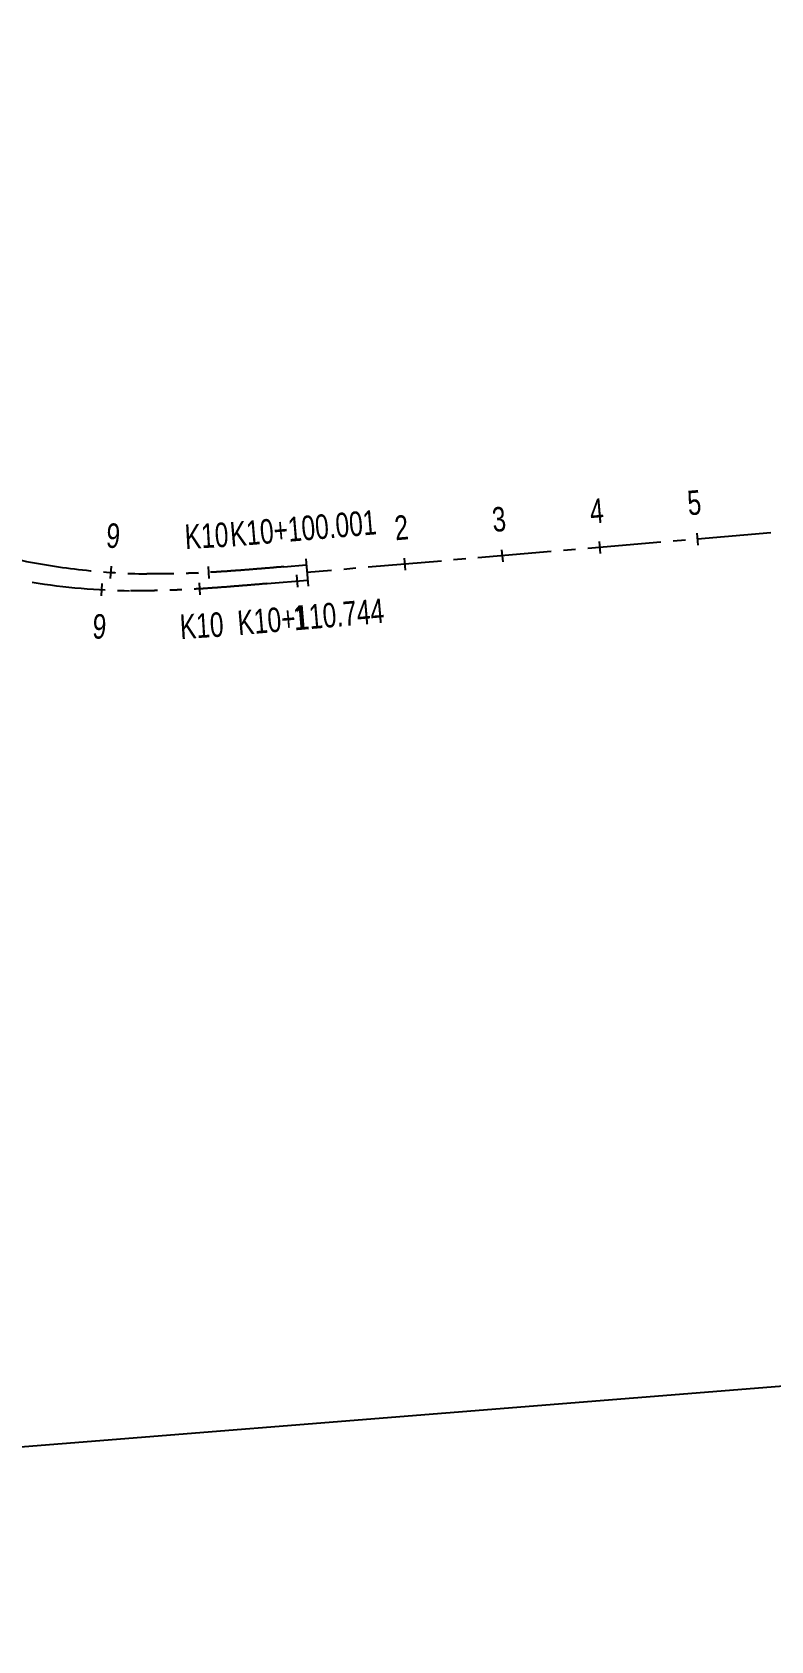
# Model space of a CAD drawing. Header units: millimetres. Extents: x 29316 to 52938, y 29851 to 35526.
# Drawn here: x 39415 to 40169, y 31733 to 33374 of the extents above; entities that cross this region are included whole.
import ezdxf
from ezdxf.enums import TextEntityAlignment as Align

# ---------------------------------------------------------------- set-up
doc = ezdxf.new("R2010")
doc.units = ezdxf.units.MM
doc.header["$MEASUREMENT"] = 0
doc.linetypes.add('CENTER2', pattern=[1.125, 0.75, -0.125, 0.125, -0.125])
doc.layers.get('0').update_dxf_attribs({"linetype": 'CONTINUOUS'})
doc.layers.add('平面分图边界', color=1, linetype='CONTINUOUS', plot=False)
doc.layers.add('标注_桩号', color=2, linetype='CONTINUOUS')
doc.styles.get("Standard").update_dxf_attribs({"font": 'rc9.shx', "width": 0.75, "height": 6, "bigfont": 'hztxt.shx'})

msp = doc.modelspace()

# ---------------------------------------------------------------- linework, layer by layer
at = {"color": 1, "linetype": 'CENTER2', "ltscale": 100}
for p, q in [((40169.3, 32863.3), (39695.8, 32822.9)), ((39672.1, 32828.8), (39695.1, 32830.7)), ((39655.3, 32811.6), (39696.5, 32815.1))]:
    msp.add_line(p, q, dxfattribs=at)
at = {"color": 1, "linetype": 'CENTER2', "ltscale": 100, "flags": 128}
for points in [[(39672.1, 32828.8), (39671.3, 32828.7), (39670.6, 32828.6), (39669.8, 32828.6), (39669, 32828.5), (39668.2, 32828.4), (39667.5, 32828.4), (39666.7, 32828.3), (39665.9, 32828.2), (39665.1, 32828.2), (39664.4, 32828.1), (39663.6, 32828), (39662.8, 32828), (39662, 32827.9), (39661.3, 32827.8), (39660.5, 32827.8), (39659.7, 32827.7), (39658.9, 32827.6), (39658.2, 32827.6), (39657.4, 32827.5), (39656.6, 32827.4), (39655.8, 32827.4), (39655.1, 32827.3), (39654.3, 32827.2), (39653.5, 32827.2), (39652.7, 32827.1), (39652, 32827.1), (39651.2, 32827), (39650.4, 32826.9), (39649.6, 32826.9), (39648.9, 32826.8), (39648.1, 32826.7), (39647.3, 32826.7), (39646.5, 32826.6), (39645.8, 32826.5), (39645, 32826.5), (39644.2, 32826.4), (39643.4, 32826.4), (39642.7, 32826.3), (39641.9, 32826.2), (39641.1, 32826.2), (39640.3, 32826.1), (39639.6, 32826), (39638.8, 32826), (39638, 32825.9), (39637.2, 32825.9), (39636.5, 32825.8), (39635.7, 32825.7), (39634.9, 32825.7), (39634.1, 32825.6), (39633.4, 32825.6), (39632.6, 32825.5), (39631.8, 32825.4), (39631, 32825.4), (39630.3, 32825.3), (39629.5, 32825.3), (39628.7, 32825.2), (39627.9, 32825.1), (39627.2, 32825.1), (39626.4, 32825), (39625.6, 32825), (39624.8, 32824.9), (39624.1, 32824.8), (39623.3, 32824.8), (39622.5, 32824.7), (39621.7, 32824.7), (39621, 32824.6), (39620.2, 32824.6), (39619.4, 32824.5), (39618.6, 32824.5), (39617.8, 32824.4), (39617.1, 32824.3), (39616.3, 32824.3), (39615.5, 32824.2), (39614.7, 32824.2), (39614, 32824.1), (39613.2, 32824.1), (39612.4, 32824), (39611.6, 32824), (39610.9, 32823.9), (39610.1, 32823.9), (39609.3, 32823.8), (39608.5, 32823.8), (39607.8, 32823.7), (39607, 32823.7), (39606.2, 32823.6), (39605.4, 32823.6), (39604.7, 32823.5), (39603.9, 32823.5), (39603.1, 32823.4), (39602.3, 32823.4), (39601.5, 32823.3), (39600.8, 32823.3), (39600, 32823.2), (39599.2, 32823.2), (39598.4, 32823.2), (39597.7, 32823.1), (39596.9, 32823.1), (39596.1, 32823), (39595.3, 32823), (39594.6, 32822.9), (39593.8, 32822.9), (39593, 32822.9), (39592.2, 32822.8), (39591.5, 32822.8), (39590.7, 32822.7), (39589.9, 32822.7), (39589.1, 32822.7), (39588.3, 32822.6), (39587.6, 32822.6), (39586.8, 32822.5), (39586, 32822.5), (39585.2, 32822.5), (39584.5, 32822.4), (39583.7, 32822.4), (39582.9, 32822.4), (39582.1, 32822.3), (39581.4, 32822.3), (39580.6, 32822.3), (39579.8, 32822.2), (39579, 32822.2), (39578.2, 32822.2), (39577.5, 32822.1), (39576.7, 32822.1), (39575.9, 32822.1), (39575.1, 32822.1), (39574.4, 32822), (39573.6, 32822), (39572.8, 32822), (39572, 32821.9), (39571.2, 32821.9), (39570.5, 32821.9), (39569.7, 32821.9), (39568.9, 32821.8), (39568.1, 32821.8), (39567.4, 32821.8), (39566.6, 32821.8), (39565.8, 32821.8), (39565, 32821.7), (39564.3, 32821.7), (39563.5, 32821.7), (39562.7, 32821.7), (39561.9, 32821.7), (39561.1, 32821.6), (39560.4, 32821.6), (39559.6, 32821.6), (39558.8, 32821.6), (39558, 32821.6), (39557.3, 32821.6), (39556.5, 32821.5), (39555.7, 32821.5), (39554.9, 32821.5), (39554.1, 32821.5), (39553.4, 32821.5), (39552.6, 32821.5), (39551.8, 32821.5), (39551, 32821.5), (39550.3, 32821.5), (39549.5, 32821.5), (39548.7, 32821.5), (39547.9, 32821.4), (39547.1, 32821.4), (39546.4, 32821.4), (39545.6, 32821.4), (39544.8, 32821.4), (39544, 32821.4), (39543.3, 32821.4), (39542.5, 32821.4), (39541.7, 32821.4), (39540.9, 32821.4), (39540.1, 32821.4), (39539.4, 32821.4), (39538.6, 32821.4), (39537.8, 32821.5), (39537, 32821.5), (39536.3, 32821.5), (39535.5, 32821.5), (39534.7, 32821.5), (39533.9, 32821.5), (39533.1, 32821.5), (39532.4, 32821.5), (39532.4, 32821.5)], [(39655.3, 32811.6), (39654.6, 32811.5), (39653.8, 32811.4), (39653, 32811.4), (39652.2, 32811.3), (39651.5, 32811.2), (39650.7, 32811.2), (39649.9, 32811.1), (39649.1, 32811), (39648.4, 32811), (39647.6, 32810.9), (39646.8, 32810.8), (39646, 32810.8), (39645.3, 32810.7), (39644.5, 32810.6), (39643.7, 32810.6), (39642.9, 32810.5), (39642.2, 32810.4), (39641.4, 32810.4), (39640.6, 32810.3), (39639.8, 32810.3), (39639.1, 32810.2), (39638.3, 32810.1), (39637.5, 32810.1), (39636.7, 32810), (39636, 32809.9), (39635.2, 32809.9), (39634.4, 32809.8), (39633.6, 32809.7), (39632.9, 32809.7), (39632.1, 32809.6), (39631.3, 32809.5), (39630.5, 32809.5), (39629.8, 32809.4), (39629, 32809.3), (39628.2, 32809.3), (39627.4, 32809.2), (39626.7, 32809.2), (39625.9, 32809.1), (39625.1, 32809), (39624.3, 32809), (39623.6, 32808.9), (39622.8, 32808.8), (39622, 32808.8), (39621.2, 32808.7), (39620.5, 32808.7), (39619.7, 32808.6), (39618.9, 32808.5), (39618.1, 32808.5), (39617.4, 32808.4), (39616.6, 32808.4), (39615.8, 32808.3), (39615, 32808.2), (39614.3, 32808.2), (39613.5, 32808.1), (39612.7, 32808.1), (39611.9, 32808), (39611.1, 32807.9), (39610.4, 32807.9), (39609.6, 32807.8), (39608.8, 32807.8), (39608, 32807.7), (39607.3, 32807.7), (39606.5, 32807.6), (39605.7, 32807.5), (39604.9, 32807.5), (39604.2, 32807.4), (39603.4, 32807.4), (39602.6, 32807.3), (39601.8, 32807.3), (39601.1, 32807.2), (39600.3, 32807.2), (39599.5, 32807.1), (39598.7, 32807), (39598, 32807), (39597.2, 32806.9), (39596.4, 32806.9), (39595.6, 32806.8), (39594.9, 32806.8), (39594.1, 32806.7), (39593.3, 32806.7), (39592.5, 32806.6), (39591.8, 32806.6), (39591, 32806.5), (39590.2, 32806.5), (39589.4, 32806.4), (39588.6, 32806.4), (39587.9, 32806.3), (39587.1, 32806.3), (39586.3, 32806.2), (39585.5, 32806.2), (39584.8, 32806.1), (39584, 32806.1), (39583.2, 32806.1), (39582.4, 32806), (39581.7, 32806), (39580.9, 32805.9), (39580.1, 32805.9), (39579.3, 32805.8), (39578.6, 32805.8), (39577.8, 32805.7), (39577, 32805.7), (39576.2, 32805.7), (39575.4, 32805.6), (39574.7, 32805.6), (39573.9, 32805.5), (39573.1, 32805.5), (39572.3, 32805.5), (39571.6, 32805.4), (39570.8, 32805.4), (39570, 32805.3), (39569.2, 32805.3), (39568.5, 32805.3), (39567.7, 32805.2), (39566.9, 32805.2), (39566.1, 32805.2), (39565.3, 32805.1), (39564.6, 32805.1), (39563.8, 32805.1), (39563, 32805), (39562.2, 32805), (39561.5, 32805), (39560.7, 32804.9), (39559.9, 32804.9), (39559.1, 32804.9), (39558.4, 32804.8), (39557.6, 32804.8), (39556.8, 32804.8), (39556, 32804.8), (39555.2, 32804.7), (39554.5, 32804.7), (39553.7, 32804.7), (39552.9, 32804.7), (39552.1, 32804.6), (39551.4, 32804.6), (39550.6, 32804.6), (39549.8, 32804.6), (39549, 32804.5), (39548.2, 32804.5), (39547.5, 32804.5), (39546.7, 32804.5), (39545.9, 32804.5), (39545.1, 32804.5), (39544.4, 32804.4), (39543.6, 32804.4), (39542.8, 32804.4), (39542, 32804.4), (39541.2, 32804.4), (39540.5, 32804.4), (39539.7, 32804.3), (39538.9, 32804.3), (39538.1, 32804.3), (39537.4, 32804.3), (39536.6, 32804.3), (39535.8, 32804.3), (39535, 32804.3), (39534.3, 32804.3), (39533.5, 32804.3), (39532.7, 32804.3), (39531.9, 32804.2), (39531.1, 32804.2), (39530.4, 32804.2), (39529.6, 32804.2), (39528.8, 32804.2), (39528, 32804.2), (39527.3, 32804.2), (39526.5, 32804.2), (39525.7, 32804.2), (39524.9, 32804.2), (39524.1, 32804.2), (39523.4, 32804.2), (39522.6, 32804.2), (39521.8, 32804.2), (39521, 32804.2), (39520.3, 32804.3), (39519.5, 32804.3), (39518.7, 32804.3), (39517.9, 32804.3), (39517.1, 32804.3), (39516.4, 32804.3), (39515.6, 32804.3), (39515.6, 32804.3)]]:
    msp.add_lwpolyline(points, dxfattribs=at)
at = {"color": 1, "linetype": 'CENTER2', "ltscale": 100}
for centre, start, end in [((39542.8, 33521.4), 258.3526, 269.1468), ((39525.9, 33504.2), 260.9088, 269.1557)]:
    msp.add_arc(centre, 700, start, end, dxfattribs=at)
at = {"layer": '平面分图边界', "color": 2, "flags": 128}
msp.add_lwpolyline([(36721.9, 34334.6), (45244.7, 35015.5), (45452.6, 32413.8), (36929.7, 31732.9)], close=True, dxfattribs=at)
at = {"layer": '标注_桩号'}
for p, q in [((40093.8, 32863.1), (40094.9, 32850.7)), ((39894.5, 32846.1), (39895.6, 32833.7)), ((39994.1, 32854.6), (39995.2, 32842.2)), ((39495.9, 32829.3), (39495, 32816.8)), ((39595.1, 32829.2), (39595.7, 32816.7)), ((39694.6, 32836.9), (39695.6, 32824.5)), ((39694.6, 32836.9), (39695.6, 32824.5)), ((39695.2, 32829.1), (39696.3, 32816.7)), ((39794.9, 32837.6), (39795.9, 32825.2)), ((39486.5, 32811.6), (39485.8, 32799.1)), ((39585.7, 32812.5), (39586.5, 32800)), ((39685.2, 32820.4), (39686.3, 32807.9)), ((39695.9, 32821.3), (39697, 32808.9))]:
    msp.add_line(p, q, dxfattribs=at)

# ---------------------------------------------------------------- texts
at = {"layer": '标注_桩号', "width": 0.75}
for s, rotation, p in [('4', 4.8764, (39992.6, 32873.3)), ('5', 4.8764, (40092.2, 32881.8)), ('K10+100.001', 4.8764, (39693, 32855.6)), ('2', 4.8764, (39793.3, 32856.3)), ('3', 4.8764, (39892.9, 32864.8)), ('9', 356.1237, (39497.2, 32848)), ('K10', 3.1461, (39594, 32848)), ('K10+110.744', 4.8853, (39700.7, 32765.3)), ('9', 356.7443, (39483.3, 32755.4)), ('K10', 3.4749, (39589.1, 32756.3)), ('1', 4.8853, (39690, 32764.4))]:
    msp.add_text(s, height=25, rotation=rotation, dxfattribs=at).set_placement(p, align=Align.CENTER)

doc.saveas('drawing.dxf')
